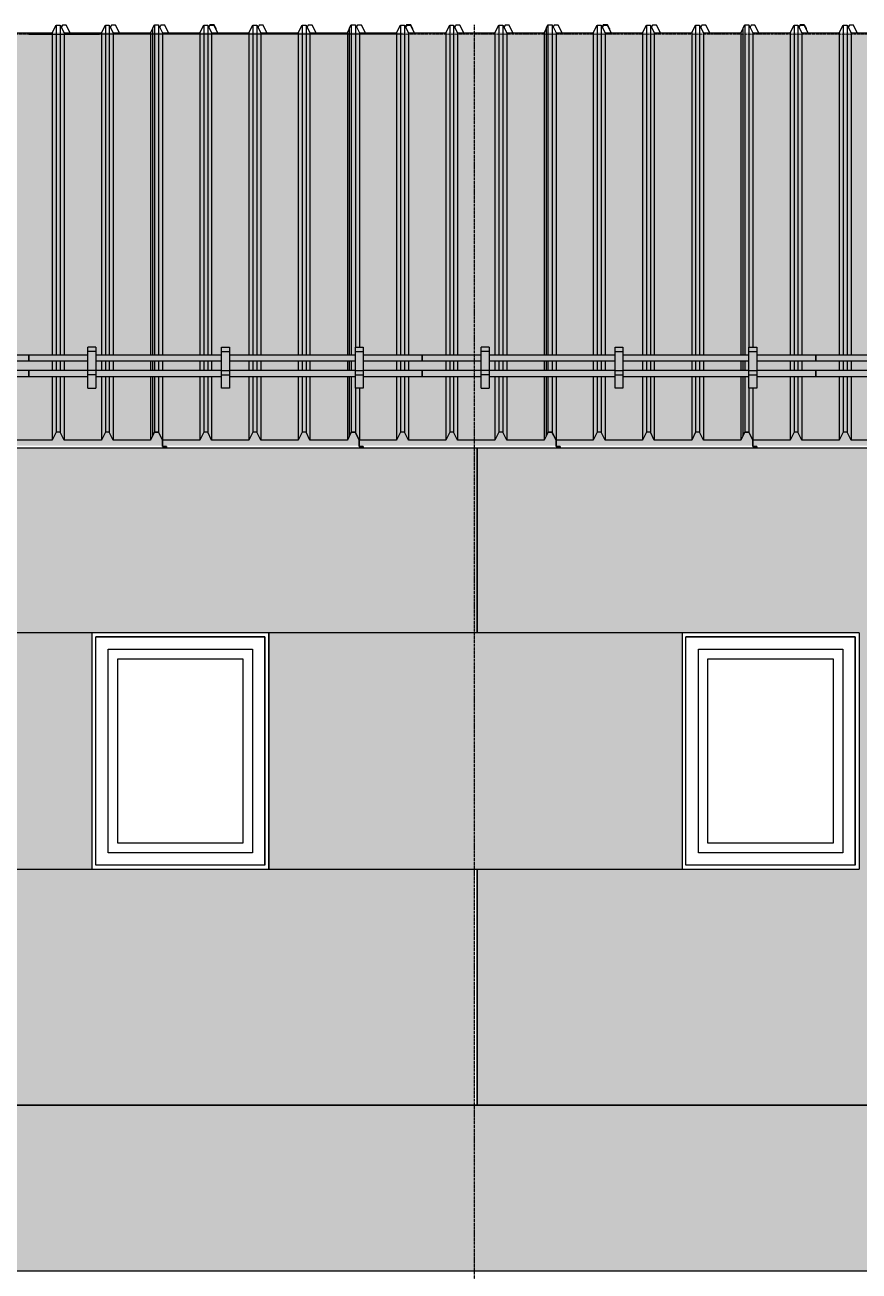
# Model space of a CAD drawing. Header units: millimetres. Extents: x 2162 to 93478, y -2737 to 52379.
# Drawn here: x 39887 to 44127, y 43686 to 50015 of the extents above; entities that cross this region are included whole.
import ezdxf

# ---------------------------------------------------------------- set-up
doc = ezdxf.new("R2010")
doc.units = ezdxf.units.MM
doc.linetypes.add('Штрихпунктир 15 х 2 х 2 мм', pattern=[19, 15, -2, 0, -2])
doc.linetypes.add('Штрихпунктирная', pattern=[30, 25, -2.25, 0.5, -2.25])
doc.layers.add('Axes', color=40, linetype='Штрихпунктирная')
doc.layers.add('Level', color=7, linetype='Continuous', lineweight=9)
doc.layers.add('windows', color=4, linetype='Continuous', lineweight=30)

# ---------------------------------------------------------------- blocks, each defined once
blk = doc.blocks.new('panel054')
at = {"color": 0}
for p, q in [((20721.2, 5308.9), (20730.7, 5327.4)), ((20730.7, 5327.4), (20752.2, 5327.4)), ((20730.7, 5327.4), (20730.7, 3650.7)), ((20752.2, 5327.4), (20772.7, 5287.3)), ((20752.2, 5327.4), (20752.2, 3690.1)), ((20961.4, 5287.3), (20981.4, 5326.4)), ((20981.4, 5326.4), (21001.4, 5326.4)), ((20981.4, 5326.4), (20981.4, 3650.4)), ((21001.4, 5326.4), (21021.4, 5287.3)), ((21001.4, 5326.4), (21001.4, 3650.4)), ((21211.4, 5287.3), (21231.4, 5326.4)), ((21231.4, 5326.4), (21251.4, 5326.4)), ((21231.4, 5326.4), (21231.4, 3650.4)), ((21251.4, 5326.4), (21271.4, 5287.3)), ((21251.4, 5326.4), (21251.4, 3650.4)), ((21461.4, 5287.3), (21481.4, 5326.4)), ((21481.4, 5326.4), (21501.4, 5326.4)), ((21481.4, 5326.4), (21481.4, 3650.7)), ((21501.4, 5326.4), (21521.4, 5287.3)), ((21501.4, 5326.4), (21501.4, 3650.7)), ((20721.2, 5308.9), (20721.2, 3650.7)), ((20772.7, 5287.3), (20961.4, 5287.3)), ((20772.7, 5287.3), (20772.7, 3690.1)), ((20961.4, 5287.3), (20961.4, 3650.4)), ((21021.4, 5287.3), (21211.4, 5287.3)), ((21021.4, 5287.3), (21021.4, 3650.6)), ((21211.4, 5287.3), (21211.4, 3650.4)), ((21271.4, 5287.3), (21461.4, 5287.3)), ((21271.4, 5287.3), (21271.4, 3650.4)), ((21461.4, 5287.3), (21461.4, 3650.7)), ((21521.4, 5287.3), (21711.4, 5287.3)), ((21521.4, 5287.3), (21521.4, 3650.7)), ((21711.4, 5287.3), (21721.2, 5306.4)), ((21711.4, 5287.3), (21711.4, 3650.4)), ((20721.2, 3620.7), (20721.2, 3572.4)), ((20730.7, 3620.7), (20730.7, 3572.4)), ((20961.4, 3620.7), (20961.4, 3572.1)), ((20981.4, 3620.7), (20981.4, 3572.1)), ((21001.4, 3620.7), (21001.4, 3572.1)), ((21021.4, 3620.7), (21021.4, 3572.4)), ((21211.4, 3620.7), (21211.4, 3572.1)), ((21231.4, 3620.7), (21231.4, 3572.1)), ((21251.4, 3620.7), (21251.4, 3572.1)), ((21271.4, 3620.7), (21271.4, 3572.1)), ((21461.4, 3620.8), (21461.4, 3572.5)), ((21481.4, 3620.8), (21481.4, 3572.5)), ((21501.4, 3620.8), (21501.4, 3572.5)), ((21521.4, 3620.8), (21521.4, 3572.5)), ((21711.4, 3620.7), (21711.4, 3572.1)), ((20721.2, 3542.5), (20721.2, 3240.7)), ((20730.7, 3542.5), (20730.7, 3259.2)), ((20752.2, 3482.3), (20752.2, 3259.2)), ((20772.7, 3482.3), (20772.7, 3219.1)), ((20961.4, 3542.5), (20961.4, 3219.1)), ((20981.4, 3542.5), (20981.4, 3258.3)), ((21001.4, 3542.5), (21001.4, 3258.3)), ((21021.4, 3542.5), (21021.4, 3219.1)), ((21211.4, 3542.5), (21211.4, 3219.1)), ((21231.4, 3542.5), (21231.4, 3258.3)), ((21251.4, 3542.5), (21251.4, 3258.3)), ((21271.4, 3542.5), (21271.4, 3219.1)), ((21461.4, 3542.5), (21461.4, 3219.1)), ((21481.4, 3542.5), (21481.4, 3258.3)), ((21501.4, 3542.6), (21501.4, 3258.3)), ((21521.4, 3542.6), (21521.4, 3219.1)), ((21711.4, 3542.5), (21711.4, 3219.1)), ((20730.7, 3259.2), (20721.2, 3240.7)), ((20721.2, 3240.7), (20721.9, 3240.3)), ((20721.9, 3240.3), (20731.2, 3258.4)), ((20752.2, 3259.2), (20730.7, 3259.2)), ((20731.2, 3258.4), (20751.7, 3258.4)), ((20751.7, 3258.4), (20772.2, 3218.3)), ((20772.7, 3219.1), (20752.2, 3259.2)), ((20981.4, 3258.3), (20961.4, 3219.1)), ((21001.4, 3258.3), (20981.4, 3258.3)), ((21021.4, 3219.1), (21001.4, 3258.3)), ((21231.4, 3258.3), (21211.4, 3219.1)), ((21251.4, 3258.3), (21231.4, 3258.3)), ((21271.4, 3219.1), (21251.4, 3258.3)), ((21481.4, 3258.3), (21461.4, 3219.1)), ((21501.4, 3258.3), (21481.4, 3258.3)), ((21521.4, 3219.1), (21501.4, 3258.3)), ((21731.4, 3258.3), (21711.4, 3219.1)), ((21751.4, 3258.3), (21731.4, 3258.3)), ((21772.2, 3217.6), (21751.4, 3258.3)), ((20772.2, 3217.6), (20772.2, 3186.4)), ((20772.2, 3186.4), (20792.2, 3186.4)), ((20961.4, 3219.1), (20772.7, 3219.1)), ((20792.2, 3185.9), (20792.2, 3180)), ((20792.2, 3180), (21792.2, 3180)), ((21211.4, 3219.1), (21021.4, 3219.1)), ((21461.4, 3219.1), (21271.4, 3219.1)), ((21711.4, 3219.1), (21521.4, 3219.1)), ((21772.2, 3185.9), (21772.2, 3217.6)), ((21792.2, 3185.9), (21772.2, 3185.9)), ((21792.2, 3180), (21792.2, 3185.9))]:
    blk.add_line(p, q, dxfattribs=at)

msp = doc.modelspace()

# ---------------------------------------------------------------- hatches: boundary and pattern name
at = {"true_color": 0x61993b}
h = msp.add_hatch(color=85, dxfattribs=at)
h.dxf.hatch_style = 1
h.paths.add_polyline_path([(57637.3, 49977.9), (17777.2, 49977.9), (17777.2, 47877.9), (57637.3, 47877.9)])
h.paths.add_polyline_path([(18612.2, 48388.1), (18612.2, 48367.3), (18612.2, 48348.7), (19252.2, 48348.7), (19252.2, 48367.3), (19252.2, 48388.1), (19292.2, 48388.1), (19292.2, 48367.3), (19292.2, 48348.7), (19592.2, 48348.7), (19892.2, 48348.7), (19892.2, 48367.3), (19892.2, 48388.1), (19932.2, 48388.1), (19932.2, 48367.3), (19932.2, 48348.7), (20572.2, 48348.7), (20572.2, 48367.3), (20572.2, 48388.1), (20612.2, 48388.1), (20612.2, 48367.3), (20612.2, 48269.5), (20612.2, 48248.7), (20612.2, 48180.2), (20572.2, 48180.2), (20572.2, 48240.4), (20521.4, 48240.4), (20521.4, 47917.1), (20501.4, 47956.2), (20481.4, 47956.2), (20461.4, 47917.1), (20272.2, 47917.1), (20272.2, 47884.3), (20292.2, 47884.3), (20292.2, 47883.8), (20272.2, 47883.8), (20272.2, 47915.6), (20251.4, 47956.2), (20231.4, 47956.2), (20211.4, 47917.1), (20021.4, 47917.1), (20001.4, 47956.2), (19981.4, 47956.2), (19961.4, 47917.1), (19771.4, 47917.1), (19751.4, 47956.2), (19731.4, 47956.2), (19711.4, 47917.1), (19521.4, 47917.1), (19501.4, 47956.2), (19481.4, 47956.2), (19461.4, 47917.1), (19272.2, 47917.1), (19272.2, 47884.3), (19292.2, 47884.3), (19292.2, 47883.8), (19272.2, 47883.8), (19272.2, 47915.6), (19251.4, 47956.2), (19231.4, 47956.2), (19211.4, 47917.1), (19021.4, 47917.1), (19001.4, 47956.2), (18981.4, 47956.2), (18961.4, 47917.1), (18771.4, 47917.1), (18751.4, 47956.2), (18731.4, 47956.2), (18711.4, 47917.1), (18521.4, 47917.1), (18501.4, 47956.2), (18481.4, 47956.2), (18461.4, 47917.1), (18272.2, 47917.1), (18272.2, 47916.3), (18271.8, 47917.1), (18241.4, 47917.1), (18226.2, 47946.8), (18221.9, 47938.3), (18221.2, 47938.6), (18225.8, 47947.6), (18221.4, 47956.2), (18201.4, 47956.2), (18181.4, 47917.1), (17991.4, 47917.1), (17971.4, 47956.2), (17951.4, 47956.2), (17931.4, 47917.1), (17931.4, 48180.2), (17892.2, 48180.2), (17892.2, 48248.7), (17892.2, 48269.5), (17892.2, 48367.3), (17892.2, 48388.1), (17932.2, 48388.1), (17932.2, 48367.3), (17932.2, 48348.7), (18572.2, 48348.7), (18572.2, 48367.3), (18572.2, 48388.1)], flags=16)
h.paths.add_polyline_path([(18612.2, 48270.4), (18612.2, 48248.7), (18612.2, 48240.4), (19252.2, 48240.4), (19252.2, 48248.7), (19252.2, 48270.4)], flags=0)
h.paths.add_polyline_path([(18521.4, 48318.7), (18521.4, 48270.4), (18572.2, 48270.4), (18572.2, 48269.5), (18572.2, 48248.7), (18572.2, 48240.4), (18471.4, 48240.4), (18471.4, 47956.2), (18451.4, 47956.2), (18431.4, 47917.1), (18431.4, 48240.4), (18272.6, 48240.4), (18272.6, 47917.1), (18252.5, 47956.4), (18230.6, 47956.4), (18230.6, 48240.4), (17932.2, 48240.4), (17932.2, 48248.7), (17932.2, 48270.4), (17951.4, 48270.4), (17951.4, 48318.7)], flags=0)
h.paths.add_polyline_path([(19592.2, 48318.7), (19771.4, 48318.7), (19771.4, 48270.4), (19892.2, 48270.4), (19932.2, 48269.5), (19932.2, 48248.7), (19932.2, 48180.2), (19892.2, 48180.2), (19892.2, 48240.4), (19592.2, 48240.4), (19292.2, 48240.4), (19292.2, 48180.2), (19272.6, 48180.2), (19272.6, 47917.1), (19272.2, 47884.3), (19272.2, 47916.3), (19251.7, 47956.4), (19231.1, 47956.4), (19221.9, 47938.3), (19221.2, 47938.6), (19230.6, 47957.2), (19252.1, 47957.2), (19252.1, 48180.2), (19292.2, 48180.2), (19292.2, 48248.7), (19292.2, 48270.4), (19461.4, 48270.4), (19461.4, 48318.7)], flags=0)
h.paths.add_polyline_path([(20521.4, 48318.7), (20521.4, 48270.4), (19961.4, 48270.4), (19961.4, 48318.7)], flags=0)
h.paths.add_polyline_path([(20221.2, 47938.6), (20230.6, 47957.2), (20252.1, 47957.2), (20272.6, 47917.1), (20272.2, 47916.3), (20251.7, 47956.4), (20231.1, 47956.4), (20221.9, 47938.3)], flags=0)
h.paths.add_polyline_path([(20272.6, 48240.4), (20272.6, 47917.1), (20272.2, 47884.3), (20272.2, 47915.6)], flags=0)
h = msp.add_hatch(color=85, dxfattribs=at)
h.dxf.hatch_style = 1
h.paths.add_polyline_path([(57615.6, 49336.2), (5644.8, 49336.2), (5644.8, 47879), (57615.6, 47879)])
h.paths.add_polyline_path([(17022, 49336.2), (17022, 48338.3)], flags=16)
h.paths.add_polyline_path([(15460.8, 49336.2), (15456.8, 49316.4), (15456.8, 48358), (15247.1, 48338.3), (15291.1, 48357), (15291.1, 48338.3), (15460.8, 48338.3)], flags=16)
at = {"true_color": 0xecece7}
h = msp.add_hatch(color=254, dxfattribs=at)
h.dxf.hatch_style = 1
h.paths.add_polyline_path([(57150.1, 47867.6), (6124, 47867.6), (6124, 46927.6), (9899.9, 46927.6), (10799.9, 46927.6), (57150.1, 46927.6)])
h = msp.add_hatch(color=254, dxfattribs=at)
h.dxf.hatch_style = 1
h.paths.add_polyline_path([(39162.1, 45727.6), (40227.1, 45727.6), (40227.1, 46927.6), (39162.1, 46927.6)])
h.paths.add_polyline_path([(42172.1, 46927.6), (41127.1, 46927.6), (41127.1, 45727.6), (42172.1, 45727.6)])
h.paths.add_polyline_path([(42172.1, 45727.6), (42186.6, 45727.6), (43227.1, 45727.6), (43227.1, 46927.6), (42186.6, 46927.6), (42172.1, 46927.6)])
h.paths.add_polyline_path([(44127.1, 45727.6), (45182.1, 45727.6), (45182.1, 46927.6), (44127.1, 46927.6)])
h.paths.add_polyline_path([(45182.1, 44687.6), (45182.1, 45727.6), (44127.1, 45727.6), (43227.1, 45727.6), (42186.6, 45727.6), (42186.6, 44687.6)])
h.paths.add_polyline_path([(42172.1, 44687.6), (42172.1, 45727.6), (41127.1, 45727.6), (40227.1, 45727.6), (39162.1, 45727.6), (39162.1, 44687.6)])
h.paths.add_polyline_path([(39162.1, 44687.6), (39162.1, 44527.6), (42172.1, 44527.6), (42172.1, 44687.6)])
h.paths.add_polyline_path([(42186.6, 44687.6), (42186.6, 44527.6), (45182.1, 44527.6), (45182.1, 44687.6)])
at = {"true_color": 0x61993b}
h = msp.add_hatch(color=85, dxfattribs=at)
h.dxf.hatch_style = 1
h.paths.add_polyline_path([(54212.1, 44527.6), (45182.1, 44527.6), (45182.1, 43687.6), (54212.1, 43687.6)])
h.paths.add_polyline_path([(57217.1, 44527.6), (54226.6, 44527.6), (54212.1, 44527.6), (54212.1, 43687.6), (57217.1, 43687.6)])
h.paths.add_polyline_path([(60342.1, 44527.6), (57217.1, 44527.6), (57217.1, 43687.6), (60342.1, 43687.6)])
h.paths.add_polyline_path([(60462.5, 44527.6), (60342.1, 44527.6), (60342.1, 43687.6), (60462.5, 43687.6)])
h.paths.add_polyline_path([(45182.1, 44527.6), (42186.6, 44527.6), (5937, 44527.6), (5937, 43687.6), (45182.1, 43687.6)])

# ---------------------------------------------------------------- linework, layer by layer
for p, q in [((40077.8, 50014), (40072.1, 50002.8)), ((40097.8, 50014), (40077.8, 50014)), ((40117.8, 49974.9), (40097.8, 50014)), ((40327.8, 50014), (40322.1, 50002.8)), ((40347.8, 50014), (40327.8, 50014)), ((40367.8, 49974.9), (40347.8, 50014)), ((40536.1, 49996.5), (40545.5, 50015)), ((40545.5, 50015), (40567, 50015)), ((40545.5, 50015), (40545.5, 48338)), ((40567, 50015), (40587.5, 49974.9)), ((40567, 50015), (40567, 48338)), ((40577.8, 50014), (40572.7, 50004)), ((40597.8, 50014), (40577.8, 50014)), ((40617.8, 49974.9), (40597.8, 50014)), ((40776.3, 49974.9), (40796.3, 50014)), ((40796.3, 50014), (40816.3, 50014)), ((40796.3, 50014), (40796.3, 48338.3)), ((40816.3, 50014), (40836.3, 49974.9)), ((40816.3, 50014), (40816.3, 48338.3)), ((40827.1, 50015), (40821.4, 50004)), ((40821.9, 50003.1), (40827.6, 50014.2)), ((40827.8, 50014), (40822.1, 50002.8)), ((40848.6, 50015), (40827.1, 50015)), ((40827.6, 50014.2), (40848.1, 50014.2)), ((40847.8, 50014), (40827.8, 50014)), ((40867.8, 49974.9), (40847.8, 50014)), ((40848.1, 50014.2), (40857.3, 49996.1)), ((40858, 49996.5), (40848.6, 50015)), ((41026.3, 49974.9), (41046.3, 50014)), ((41046.3, 50014), (41066.3, 50014)), ((41046.3, 50014), (41046.3, 48338.3)), ((41066.3, 50014), (41086.3, 49974.9)), ((41066.3, 50014), (41066.3, 48338.3)), ((41077.8, 50014), (41072.1, 50002.8)), ((41097.8, 50014), (41077.8, 50014)), ((41117.8, 49974.9), (41097.8, 50014)), ((41276.3, 49974.9), (41296.3, 50014)), ((41296.3, 50014), (41316.3, 50014)), ((41296.3, 50014), (41296.3, 48338)), ((41316.3, 50014), (41336.3, 49974.9)), ((41316.3, 50014), (41316.3, 48338)), ((41327.8, 50014), (41322.1, 50002.8)), ((41347.8, 50014), (41327.8, 50014)), ((41367.8, 49974.9), (41347.8, 50014)), ((41577.8, 50014), (41572.7, 50004)), ((41597.8, 50014), (41577.8, 50014)), ((41617.8, 49974.9), (41597.8, 50014)), ((41827.1, 50015), (41821.4, 50004)), ((41821.9, 50003.1), (41827.6, 50014.2)), ((41827.8, 50014), (41822.1, 50002.8)), ((41848.6, 50015), (41827.1, 50015)), ((41827.6, 50014.2), (41848.1, 50014.2)), ((41847.8, 50014), (41827.8, 50014)), ((41867.8, 49974.9), (41847.8, 50014)), ((41848.1, 50014.2), (41857.3, 49996.1)), ((41858, 49996.5), (41848.6, 50015)), ((42077.8, 50014), (42072.1, 50002.8)), ((42097.8, 50014), (42077.8, 50014)), ((42117.8, 49974.9), (42097.8, 50014)), ((42327.8, 50014), (42322.1, 50002.8)), ((42347.8, 50014), (42327.8, 50014)), ((42367.8, 49974.9), (42347.8, 50014)), ((42536.1, 49996.5), (42545.5, 50015)), ((42545.5, 50015), (42567, 50015)), ((42545.5, 50015), (42545.5, 48338)), ((42567, 50015), (42587.5, 49974.9)), ((42567, 50015), (42567, 48338)), ((42577.8, 50014), (42572.7, 50004)), ((42597.8, 50014), (42577.8, 50014)), ((42617.8, 49974.9), (42597.8, 50014)), ((42776.3, 49974.9), (42796.3, 50014)), ((42796.3, 50014), (42816.3, 50014)), ((42796.3, 50014), (42796.3, 48338.3)), ((42816.3, 50014), (42836.3, 49974.9)), ((42816.3, 50014), (42816.3, 48338.3)), ((42827.1, 50015), (42821.4, 50004)), ((42821.9, 50003.1), (42827.6, 50014.2)), ((42827.8, 50014), (42822.1, 50002.8)), ((42848.6, 50015), (42827.1, 50015)), ((42827.6, 50014.2), (42848.1, 50014.2)), ((42847.8, 50014), (42827.8, 50014)), ((42867.8, 49974.9), (42847.8, 50014)), ((42848.1, 50014.2), (42857.3, 49996.1)), ((42858, 49996.5), (42848.6, 50015)), ((43026.3, 49974.9), (43046.3, 50014)), ((43046.3, 50014), (43066.3, 50014)), ((43046.3, 50014), (43046.3, 48338.3)), ((43066.3, 50014), (43086.3, 49974.9)), ((43066.3, 50014), (43066.3, 48338.3)), ((43077.8, 50014), (43072.1, 50002.8)), ((43097.8, 50014), (43077.8, 50014)), ((43117.8, 49974.9), (43097.8, 50014)), ((43276.3, 49974.9), (43296.3, 50014)), ((43296.3, 50014), (43316.3, 50014)), ((43296.3, 50014), (43296.3, 48338)), ((43316.3, 50014), (43336.3, 49974.9)), ((43316.3, 50014), (43316.3, 48338)), ((43327.8, 50014), (43322.1, 50002.8)), ((43347.8, 50014), (43327.8, 50014)), ((43367.8, 49974.9), (43347.8, 50014)), ((43577.8, 50014), (43572.7, 50004)), ((43597.8, 50014), (43577.8, 50014)), ((43617.8, 49974.9), (43597.8, 50014)), ((43827.1, 50015), (43821.4, 50004)), ((43821.9, 50003.1), (43827.6, 50014.2)), ((43827.8, 50014), (43822.1, 50002.8)), ((43848.6, 50015), (43827.1, 50015)), ((43827.6, 50014.2), (43848.1, 50014.2)), ((43847.8, 50014), (43827.8, 50014)), ((43867.8, 49974.9), (43847.8, 50014)), ((43848.1, 50014.2), (43857.3, 49996.1)), ((43858, 49996.5), (43848.6, 50015)), ((44077.8, 50014), (44072.1, 50002.8)), ((44097.8, 50014), (44077.8, 50014)), ((44117.8, 49974.9), (44097.8, 50014)), ((39907.1, 49967.6), (40267.1, 49967.6)), ((41807.1, 49967.6), (40087.1, 49967.6)), ((40536.1, 49996.5), (40536.1, 48338)), ((40587.5, 49974.9), (40776.3, 49974.9)), ((40587.5, 49974.9), (40587.5, 48338)), ((40776.3, 49974.9), (40776.3, 48338.3)), ((40836.3, 49974.9), (41026.3, 49974.9)), ((40836.3, 49974.9), (40836.3, 48338.3)), ((40857.3, 49996.1), (40858, 49996.5)), ((40858, 49996.5), (40858, 49994)), ((41026.3, 49974.9), (41026.3, 48338.3)), ((41086.3, 49974.9), (41276.3, 49974.9)), ((41086.3, 49974.9), (41086.3, 48338)), ((41276.3, 49974.9), (41276.3, 48338)), ((41336.3, 49974.9), (41526.3, 49974.9)), ((41336.3, 49974.9), (41336.3, 48338)), ((41526.3, 49974.9), (41536.1, 49994)), ((41526.3, 49974.9), (41526.3, 48338.3)), ((41857.3, 49996.1), (41858, 49996.5)), ((41858, 49996.5), (41858, 49994)), ((42536.1, 49996.5), (42536.1, 48338)), ((42587.5, 49974.9), (42776.3, 49974.9)), ((42587.5, 49974.9), (42587.5, 48338)), ((42776.3, 49974.9), (42776.3, 48338.3)), ((42836.3, 49974.9), (43026.3, 49974.9)), ((42836.3, 49974.9), (42836.3, 48338.3)), ((42857.3, 49996.1), (42858, 49996.5)), ((42858, 49996.5), (42858, 49994)), ((43026.3, 49974.9), (43026.3, 48338.3)), ((43086.3, 49974.9), (43276.3, 49974.9)), ((43086.3, 49974.9), (43086.3, 48338)), ((43276.3, 49974.9), (43276.3, 48338)), ((43336.3, 49974.9), (43526.3, 49974.9)), ((43336.3, 49974.9), (43336.3, 48338)), ((43526.3, 49974.9), (43536.1, 49994)), ((43526.3, 49974.9), (43526.3, 48338.3)), ((43857.3, 49996.1), (43858, 49996.5)), ((43858, 49996.5), (43858, 49994)), ((40247.1, 48357), (40207.1, 48357)), ((40887.1, 48357), (40927.1, 48357)), ((41567.1, 48357), (41607.1, 48357)), ((42247.1, 48357), (42207.1, 48357)), ((42887.1, 48357), (42927.1, 48357)), ((43567.1, 48357), (43607.1, 48357)), ((39907.1, 48338.3), (39907.1, 48338.3)), ((39907.1, 48338.3), (39907.1, 48338.3)), ((40536.1, 48308.4), (40536.1, 48259.8)), ((40545.5, 48308.4), (40545.5, 48259.8)), ((40567, 48308.4), (40567, 48259.8)), ((40587.5, 48308.4), (40587.5, 48259.8)), ((40776.3, 48308.4), (40776.3, 48260)), ((40796.3, 48308.4), (40796.3, 48260)), ((40816.3, 48308.4), (40816.3, 48260)), ((40836.3, 48308.4), (40836.3, 48260)), ((41026.3, 48308.5), (41026.3, 48260.1)), ((41046.3, 48308.5), (41046.3, 48260.1)), ((41066.3, 48308.5), (41066.3, 48260.1)), ((41086.3, 48308.5), (41086.3, 48259.8)), ((41276.3, 48308.4), (41276.3, 48259.8)), ((41296.3, 48308.4), (41296.3, 48259.8)), ((41316.3, 48308.4), (41316.3, 48259.8)), ((41336.3, 48308.4), (41336.3, 48259.8)), ((41526.3, 48308.4), (41526.3, 48260)), ((41907.1, 48338.3), (41907.1, 48338.3)), ((41907.1, 48338.3), (41907.1, 48338.3)), ((42536.1, 48308.4), (42536.1, 48259.8)), ((42545.5, 48308.4), (42545.5, 48259.8)), ((42567, 48308.4), (42567, 48259.8)), ((42587.5, 48308.4), (42587.5, 48259.8)), ((42776.3, 48308.4), (42776.3, 48260)), ((42796.3, 48308.4), (42796.3, 48260)), ((42816.3, 48308.4), (42816.3, 48260)), ((42836.3, 48308.4), (42836.3, 48260)), ((43026.3, 48308.5), (43026.3, 48260.1)), ((43046.3, 48308.5), (43046.3, 48260.1)), ((43066.3, 48308.5), (43066.3, 48260.1)), ((43086.3, 48308.5), (43086.3, 48259.8)), ((43276.3, 48308.4), (43276.3, 48259.8)), ((43296.3, 48308.4), (43296.3, 48259.8)), ((43316.3, 48308.4), (43316.3, 48259.8)), ((43336.3, 48308.4), (43336.3, 48259.8)), ((43526.3, 48308.4), (43526.3, 48260)), ((43907.1, 48338.3), (43907.1, 48338.3)), ((43907.1, 48338.3), (43907.1, 48338.3)), ((39907.1, 48260.1), (39907.1, 48260.1)), ((39907.1, 48260.1), (39907.1, 48260.1)), ((40247.1, 48259.1), (40207.1, 48259.1)), ((40247.1, 48238.4), (40207.1, 48238.4)), ((40536.1, 48230.1), (40536.1, 47928.3)), ((40545.5, 48230.1), (40545.5, 47946.8)), ((40567, 48230.1), (40567, 47946.8)), ((40587.5, 48230.1), (40587.5, 47906.7)), ((40776.3, 48230.1), (40776.3, 47906.7)), ((40796.3, 48230.1), (40796.3, 47945.9)), ((40816.3, 48230.1), (40816.3, 47945.9)), ((40836.3, 48230.1), (40836.3, 47906.7)), ((40887.1, 48259.1), (40927.1, 48259.1)), ((40887.1, 48238.4), (40927.1, 48238.4)), ((41026.3, 48230.2), (41026.3, 47906.7)), ((41046.3, 48230.2), (41046.3, 47945.9)), ((41066.3, 48230.3), (41066.3, 47945.9)), ((41086.3, 48230.3), (41086.3, 47906.7)), ((41276.3, 48230.1), (41276.3, 47906.7)), ((41296.3, 48230.1), (41296.3, 47945.9)), ((41316.3, 48230.1), (41316.3, 47945.9)), ((41336.3, 48230.1), (41336.3, 47906.7)), ((41526.3, 48230.1), (41526.3, 47906.7)), ((41567.1, 48259.1), (41607.1, 48259.1)), ((41567.1, 48238.4), (41607.1, 48238.4)), ((41907.1, 48260.1), (41907.1, 48260.1)), ((41907.1, 48260.1), (41907.1, 48260.1)), ((42247.1, 48259.1), (42207.1, 48259.1)), ((42247.1, 48238.4), (42207.1, 48238.4)), ((42536.1, 48230.1), (42536.1, 47928.3)), ((42545.5, 48230.1), (42545.5, 47946.8)), ((42567, 48230.1), (42567, 47946.8)), ((42587.5, 48230.1), (42587.5, 47906.7)), ((42776.3, 48230.1), (42776.3, 47906.7)), ((42796.3, 48230.1), (42796.3, 47945.9)), ((42816.3, 48230.1), (42816.3, 47945.9)), ((42836.3, 48230.1), (42836.3, 47906.7)), ((42887.1, 48259.1), (42927.1, 48259.1)), ((42887.1, 48238.4), (42927.1, 48238.4)), ((43026.3, 48230.2), (43026.3, 47906.7)), ((43046.3, 48230.2), (43046.3, 47945.9)), ((43066.3, 48230.3), (43066.3, 47945.9)), ((43086.3, 48230.3), (43086.3, 47906.7)), ((43276.3, 48230.1), (43276.3, 47906.7)), ((43296.3, 48230.1), (43296.3, 47945.9)), ((43316.3, 48230.1), (43316.3, 47945.9)), ((43336.3, 48230.1), (43336.3, 47906.7)), ((43526.3, 48230.1), (43526.3, 47906.7)), ((43567.1, 48259.1), (43607.1, 48259.1)), ((43567.1, 48238.4), (43607.1, 48238.4)), ((43907.1, 48260.1), (43907.1, 48260.1)), ((43907.1, 48260.1), (43907.1, 48260.1)), ((40545.5, 47946.8), (40536.1, 47928.3)), ((40536.1, 47928.3), (40536.8, 47928)), ((40536.8, 47928), (40546, 47946.1)), ((40567, 47946.8), (40545.5, 47946.8)), ((40546, 47946.1), (40566.6, 47946.1)), ((40566.6, 47946.1), (40587.1, 47906)), ((40587.5, 47906.7), (40567, 47946.8)), ((40796.3, 47945.9), (40776.3, 47906.7)), ((40816.3, 47945.9), (40796.3, 47945.9)), ((40836.3, 47906.7), (40816.3, 47945.9)), ((41046.3, 47945.9), (41026.3, 47906.7)), ((41066.3, 47945.9), (41046.3, 47945.9)), ((41086.3, 47906.7), (41066.3, 47945.9)), ((41296.3, 47945.9), (41276.3, 47906.7)), ((41316.3, 47945.9), (41296.3, 47945.9)), ((41336.3, 47906.7), (41316.3, 47945.9)), ((41546.3, 47945.9), (41526.3, 47906.7)), ((41566.3, 47945.9), (41546.3, 47945.9)), ((41587.1, 47905.3), (41566.3, 47945.9)), ((42545.5, 47946.8), (42536.1, 47928.3)), ((42536.1, 47928.3), (42536.8, 47928)), ((42536.8, 47928), (42546, 47946.1)), ((42567, 47946.8), (42545.5, 47946.8)), ((42546, 47946.1), (42566.6, 47946.1)), ((42566.6, 47946.1), (42587.1, 47906)), ((42587.5, 47906.7), (42567, 47946.8)), ((42796.3, 47945.9), (42776.3, 47906.7)), ((42816.3, 47945.9), (42796.3, 47945.9)), ((42836.3, 47906.7), (42816.3, 47945.9)), ((43046.3, 47945.9), (43026.3, 47906.7)), ((43066.3, 47945.9), (43046.3, 47945.9)), ((43086.3, 47906.7), (43066.3, 47945.9)), ((43296.3, 47945.9), (43276.3, 47906.7)), ((43316.3, 47945.9), (43296.3, 47945.9)), ((43336.3, 47906.7), (43316.3, 47945.9)), ((43546.3, 47945.9), (43526.3, 47906.7)), ((43566.3, 47945.9), (43546.3, 47945.9)), ((43587.1, 47905.3), (43566.3, 47945.9)), ((40587.1, 47905.3), (40587.1, 47874)), ((40587.1, 47874), (40607.1, 47874)), ((40776.3, 47906.7), (40587.5, 47906.7)), ((40607.1, 47873.5), (40607.1, 47867.6)), ((40607.1, 47867.6), (41607.1, 47867.6)), ((41026.3, 47906.7), (40836.3, 47906.7)), ((41276.3, 47906.7), (41086.3, 47906.7)), ((41526.3, 47906.7), (41336.3, 47906.7)), ((41587.1, 47873.5), (41587.1, 47905.3)), ((41607.1, 47873.5), (41587.1, 47873.5)), ((41607.1, 47867.6), (41607.1, 47873.5)), ((42186.6, 47867.6), (42186.6, 46927.6)), ((42186.6, 46927.6), (42186.6, 47867.6)), ((42587.1, 47905.3), (42587.1, 47874)), ((42587.1, 47874), (42607.1, 47874)), ((42776.3, 47906.7), (42587.5, 47906.7)), ((42607.1, 47873.5), (42607.1, 47867.6)), ((42607.1, 47867.6), (43607.1, 47867.6)), ((43026.3, 47906.7), (42836.3, 47906.7)), ((43276.3, 47906.7), (43086.3, 47906.7)), ((43526.3, 47906.7), (43336.3, 47906.7)), ((43587.1, 47873.5), (43587.1, 47905.3)), ((43607.1, 47873.5), (43587.1, 47873.5)), ((43607.1, 47867.6), (43607.1, 47873.5)), ((40227.1, 46927.6), (38727.1, 46927.6)), ((40227.1, 46927.6), (38727.1, 46927.6)), ((40227.1, 46927.6), (40227.1, 45727.6)), ((41127.1, 46927.6), (40227.1, 46927.6)), ((41127.1, 45727.6), (41127.1, 46927.6)), ((43227.1, 46927.6), (41127.1, 46927.6)), ((42186.6, 46927.6), (41127.1, 46927.6)), ((43227.1, 46927.6), (42186.6, 46927.6)), ((43227.1, 46927.6), (43227.1, 45727.6)), ((44127.1, 46927.6), (43227.1, 46927.6)), ((38982.8, 45727.6), (40227.1, 45727.6)), ((38982.8, 45727.6), (40227.1, 45727.6)), ((40227.1, 45727.6), (41127.1, 45727.6)), ((41127.1, 45727.6), (43227.1, 45727.6)), ((41127.1, 45727.6), (42186.6, 45727.6)), ((42186.6, 44527.6), (42186.6, 45727.6)), ((42186.6, 45727.6), (43227.1, 45727.6)), ((42186.6, 45727.6), (42186.6, 44527.6)), ((43227.1, 45727.6), (44127.1, 45727.6)), ((47889.4, 44527.6), (38884.7, 44527.6)), ((38884.7, 44527.6), (42186.6, 44527.6)), ((42186.6, 44527.6), (47889.4, 44527.6)), ((38765.4, 43687.6), (48073.7, 43687.6))]:
    msp.add_line(p, q)
at = {"color": 0}
for p, q in [((40207.1, 48357), (40207.1, 48377.8)), ((40247.1, 48377.8), (40207.1, 48377.8)), ((40207.1, 48259.1), (40207.1, 48357)), ((40247.1, 48377.8), (40247.1, 48357)), ((40247.1, 48357), (40247.1, 48259.1)), ((40887.1, 48357), (40887.1, 48377.8)), ((40887.1, 48377.8), (40927.1, 48377.8)), ((40887.1, 48259.1), (40887.1, 48357)), ((40927.1, 48377.8), (40927.1, 48357)), ((40927.1, 48357), (40927.1, 48259.1)), ((41567.1, 48357), (41567.1, 48377.8)), ((41567.1, 48377.8), (41607.1, 48377.8)), ((41567.1, 48259.1), (41567.1, 48357)), ((41607.1, 48377.8), (41607.1, 48357)), ((41607.1, 48357), (41607.1, 48259.1)), ((42207.1, 48357), (42207.1, 48377.8)), ((42247.1, 48377.8), (42207.1, 48377.8)), ((42207.1, 48259.1), (42207.1, 48357)), ((42247.1, 48377.8), (42247.1, 48357)), ((42247.1, 48357), (42247.1, 48259.1)), ((42887.1, 48357), (42887.1, 48377.8)), ((42887.1, 48377.8), (42927.1, 48377.8)), ((42887.1, 48259.1), (42887.1, 48357)), ((42927.1, 48377.8), (42927.1, 48357)), ((42927.1, 48357), (42927.1, 48259.1)), ((43567.1, 48357), (43567.1, 48377.8)), ((43567.1, 48377.8), (43607.1, 48377.8)), ((43567.1, 48259.1), (43567.1, 48357)), ((43607.1, 48377.8), (43607.1, 48357)), ((43607.1, 48357), (43607.1, 48259.1)), ((39907.1, 48338.3), (39607.1, 48338.3)), ((39607.1, 48308.3), (39907.1, 48308.3)), ((39907.1, 48338.3), (39907.1, 48320.2)), ((40207.1, 48338.3), (39907.1, 48338.3)), ((39907.1, 48320.2), (39907.1, 48338.3)), ((39907.1, 48320.2), (39907.1, 48308.3)), ((39907.1, 48308.3), (39907.1, 48320.2)), ((39907.1, 48308.3), (40207.1, 48308.3)), ((40887.1, 48338.3), (40247.1, 48338.3)), ((40247.1, 48308.3), (40887.1, 48308.3)), ((41567.1, 48338.3), (40927.1, 48338.3)), ((40927.1, 48308.3), (41567.1, 48308.3)), ((41907.1, 48338.3), (41607.1, 48338.3)), ((41607.1, 48308.3), (41907.1, 48308.3)), ((41907.1, 48338.3), (41907.1, 48320.2)), ((42207.1, 48338.3), (41907.1, 48338.3)), ((41907.1, 48320.2), (41907.1, 48338.3)), ((41907.1, 48320.2), (41907.1, 48308.3)), ((41907.1, 48308.3), (41907.1, 48320.2)), ((41907.1, 48308.3), (42207.1, 48308.3)), ((42887.1, 48338.3), (42247.1, 48338.3)), ((42247.1, 48308.3), (42887.1, 48308.3)), ((43567.1, 48338.3), (42927.1, 48338.3)), ((42927.1, 48308.3), (43567.1, 48308.3)), ((43907.1, 48338.3), (43607.1, 48338.3)), ((43607.1, 48308.3), (43907.1, 48308.3)), ((43907.1, 48338.3), (43907.1, 48320.2)), ((44207.1, 48338.3), (43907.1, 48338.3)), ((43907.1, 48320.2), (43907.1, 48338.3)), ((43907.1, 48320.2), (43907.1, 48308.3)), ((43907.1, 48308.3), (43907.1, 48320.2)), ((43907.1, 48308.3), (44207.1, 48308.3)), ((39907.1, 48260.1), (39607.1, 48260.1)), ((39607.1, 48230.1), (39907.1, 48230.1)), ((39907.1, 48260.1), (39907.1, 48242)), ((40207.1, 48260.1), (39907.1, 48260.1)), ((39907.1, 48242), (39907.1, 48260.1)), ((39907.1, 48242), (39907.1, 48230.1)), ((39907.1, 48230.1), (39907.1, 48242)), ((39907.1, 48230.1), (40207.1, 48230.1)), ((40207.1, 48238.4), (40207.1, 48259.1)), ((40207.1, 48169.9), (40207.1, 48238.4)), ((40887.1, 48260.1), (40247.1, 48260.1)), ((40247.1, 48259.1), (40247.1, 48238.4)), ((40247.1, 48238.4), (40247.1, 48169.9)), ((40247.1, 48230.1), (40887.1, 48230.1)), ((40887.1, 48238.4), (40887.1, 48259.1)), ((40887.1, 48169.9), (40887.1, 48238.4)), ((41567.1, 48260.1), (40927.1, 48260.1)), ((40927.1, 48259.1), (40927.1, 48238.4)), ((40927.1, 48238.4), (40927.1, 48169.9)), ((40927.1, 48230.1), (41567.1, 48230.1)), ((41567.1, 48238.4), (41567.1, 48259.1)), ((41567.1, 48169.9), (41567.1, 48238.4)), ((41907.1, 48260.1), (41607.1, 48260.1)), ((41607.1, 48259.1), (41607.1, 48238.4)), ((41607.1, 48238.4), (41607.1, 48169.9)), ((41607.1, 48230.1), (41907.1, 48230.1)), ((41907.1, 48260.1), (41907.1, 48242)), ((42207.1, 48260.1), (41907.1, 48260.1)), ((41907.1, 48242), (41907.1, 48260.1)), ((41907.1, 48242), (41907.1, 48230.1)), ((41907.1, 48230.1), (41907.1, 48242)), ((41907.1, 48230.1), (42207.1, 48230.1)), ((42207.1, 48238.4), (42207.1, 48259.1)), ((42207.1, 48169.9), (42207.1, 48238.4)), ((42887.1, 48260.1), (42247.1, 48260.1)), ((42247.1, 48259.1), (42247.1, 48238.4)), ((42247.1, 48238.4), (42247.1, 48169.9)), ((42247.1, 48230.1), (42887.1, 48230.1)), ((42887.1, 48238.4), (42887.1, 48259.1)), ((42887.1, 48169.9), (42887.1, 48238.4)), ((43567.1, 48260.1), (42927.1, 48260.1)), ((42927.1, 48259.1), (42927.1, 48238.4)), ((42927.1, 48238.4), (42927.1, 48169.9)), ((42927.1, 48230.1), (43567.1, 48230.1)), ((43567.1, 48238.4), (43567.1, 48259.1)), ((43567.1, 48169.9), (43567.1, 48238.4)), ((43907.1, 48260.1), (43607.1, 48260.1)), ((43607.1, 48259.1), (43607.1, 48238.4)), ((43607.1, 48238.4), (43607.1, 48169.9)), ((43607.1, 48230.1), (43907.1, 48230.1)), ((43907.1, 48260.1), (43907.1, 48242)), ((44207.1, 48260.1), (43907.1, 48260.1)), ((43907.1, 48242), (43907.1, 48260.1)), ((43907.1, 48242), (43907.1, 48230.1)), ((43907.1, 48230.1), (43907.1, 48242)), ((43907.1, 48230.1), (44207.1, 48230.1)), ((40207.1, 48169.9), (40247.1, 48169.9)), ((40927.1, 48169.9), (40887.1, 48169.9)), ((41607.1, 48169.9), (41567.1, 48169.9)), ((42207.1, 48169.9), (42247.1, 48169.9)), ((42927.1, 48169.9), (42887.1, 48169.9)), ((43607.1, 48169.9), (43567.1, 48169.9)), ((40247.1, 45747.6), (40247.1, 46907.6)), ((41107.1, 46907.6), (40247.1, 46907.6)), ((41107.1, 45747.6), (41107.1, 46907.6)), ((43247.1, 45747.6), (43247.1, 46907.6)), ((44107.1, 46907.6), (43247.1, 46907.6)), ((44107.1, 45747.6), (44107.1, 46907.6)), ((40310.1, 46844.6), (41044.1, 46844.6)), ((40310.1, 45810.6), (40310.1, 46844.6)), ((41044.1, 46844.6), (41044.1, 45810.6)), ((43310.1, 46844.6), (44044.1, 46844.6)), ((43310.1, 45810.6), (43310.1, 46844.6)), ((44044.1, 46844.6), (44044.1, 45810.6)), ((40359.1, 45859.6), (40359.1, 46795.6)), ((40359.1, 46795.6), (40995.1, 46795.6)), ((40995.1, 46795.6), (40995.1, 45859.6)), ((43359.1, 45859.6), (43359.1, 46795.6)), ((43359.1, 46795.6), (43995.1, 46795.6)), ((43995.1, 46795.6), (43995.1, 45859.6)), ((40995.1, 45859.6), (40359.1, 45859.6)), ((43995.1, 45859.6), (43359.1, 45859.6)), ((41044.1, 45810.6), (40310.1, 45810.6)), ((44044.1, 45810.6), (43310.1, 45810.6)), ((41107.1, 45747.6), (40247.1, 45747.6)), ((44107.1, 45747.6), (43247.1, 45747.6))]:
    msp.add_line(p, q, dxfattribs=at)
at = {"layer": 'Axes', "linetype": 'Штрихпунктир 15 х 2 х 2 мм'}
msp.add_line((42172.1, 41318.4), (42172.1, 50015), dxfattribs=at)
at = {"layer": 'Level', "linetype": 'Штрихпунктир 15 х 2 х 2 мм'}
for p, q in [((16670.3, 49967.6), (57449.3, 49967.6)), ((5389, 47867.6), (57032.7, 47867.6))]:
    msp.add_line(p, q, dxfattribs=at)
at = {"layer": 'windows', "color": 7}
for p, q in [((40227.1, 46927.6), (40227.1, 45727.6)), ((41127.1, 46927.6), (40227.1, 46927.6)), ((40247.1, 45747.6), (40247.1, 46907.6)), ((40247.1, 46907.6), (41107.1, 46907.6)), ((41107.1, 46907.6), (41107.1, 45747.6)), ((41127.1, 46927.6), (41127.1, 45727.6)), ((43227.1, 46927.6), (43227.1, 45727.6)), ((44127.1, 46927.6), (43227.1, 46927.6)), ((43247.1, 45747.6), (43247.1, 46907.6)), ((43247.1, 46907.6), (44107.1, 46907.6)), ((44107.1, 46907.6), (44107.1, 45747.6)), ((44127.1, 46927.6), (44127.1, 45727.6)), ((40227.1, 45727.6), (41127.1, 45727.6)), ((41107.1, 45747.6), (40247.1, 45747.6)), ((43227.1, 45727.6), (44127.1, 45727.6)), ((44107.1, 45747.6), (43247.1, 45747.6))]:
    msp.add_line(p, q, dxfattribs=at)

# ---------------------------------------------------------------- block references
for p in [(18814.9, 44687.6), (20814.9, 44687.6), (22814.9, 44687.6)]:
    msp.add_blockref('panel054', p)

doc.saveas('drawing.dxf')
